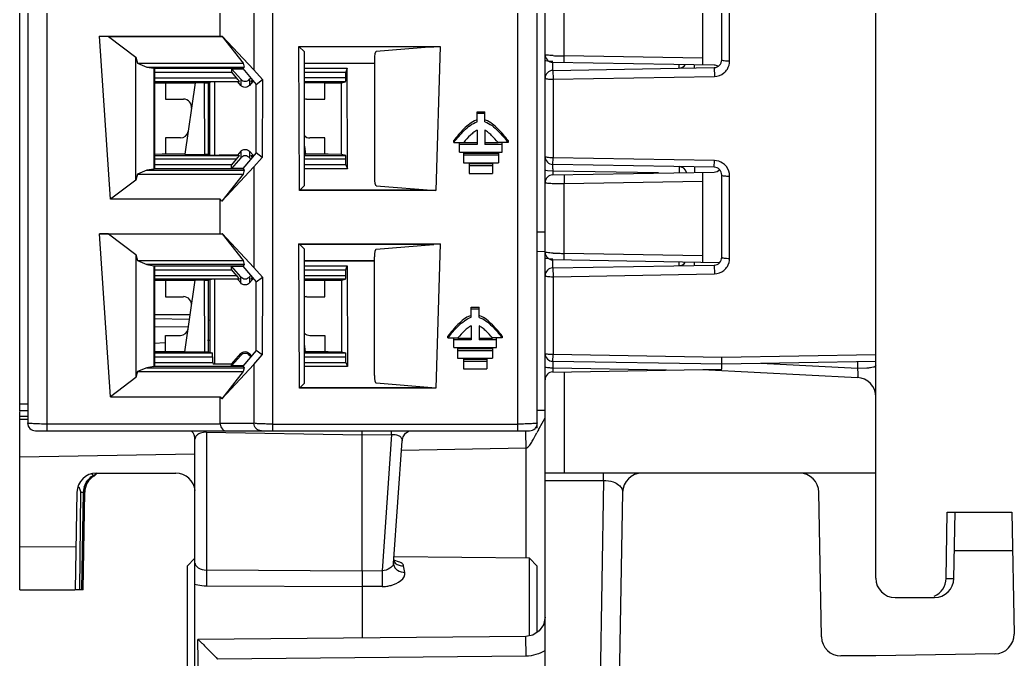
# Model space of a CAD drawing. Header units: inches. Extents: x 0 to 316, y -1 to 150.
# Drawn here: x 174 to 175.006, y 32.133 to 32.78 of the extents above; entities that cross this region are included whole.
import ezdxf
from ezdxf.enums import TextEntityAlignment as Align

# ---------------------------------------------------------------- set-up
doc = ezdxf.new("R2010")
doc.units = ezdxf.units.IN
doc.header["$MEASUREMENT"] = 0
doc.linetypes.add('DASHED', pattern=[0.75, 0.5, -0.25])
doc.styles.add('Calibri', font='calibri.ttf')

# ---------------------------------------------------------------- blocks, each defined once
blk = doc.blocks.new('AB 5069-FPD')
at = {"color": 7, "linetype": 'Continuous'}
for p, q in [((0, -2.4487), (0, 2.4487)), ((0.5315, -2.8303), (0.5315, -1.2249)), ((0.0276, -2.469), (0.0276, -1.2367)), ((0.2558, -2.469), (0.2558, -1.2367)), ((0.5039, -2.469), (0.5039, -1.2367)), ((0.0079, -1.2446), (0.0079, -2.4631)), ((0.5236, -2.4659), (0.5236, -1.2446)), ((0.8661, -2.6182), (0.8661, -1.7788)), ((0.2368, -2.0018), (0.2368, -2.1036)), ((0.6906, -2.0072), (0.6906, -2.0986)), ((0.7102, -2.0933), (0.7102, -2.01)), ((0.7182, -2.0944), (0.7182, -2.0111)), ((0.5508, -2.0894), (0.5508, -2.0186)), ((0.2028, -2.0694), (0.2028, -2.0346)), ((0.0806, -2.0694), (0.2028, -2.0694)), ((0.0898, -2.0697), (0.0806, -2.0694)), ((0.0917, -2.2346), (0.0806, -2.0694)), ((0.0898, -2.0697), (0.2046, -2.0697)), ((0.0898, -2.0697), (0.1175, -2.0906)), ((0.2028, -2.0694), (0.2048, -2.0693)), ((0.2048, -2.0693), (0.2046, -2.0697)), ((0.2046, -2.0697), (0.2259, -2.0967)), ((0.2048, -2.0693), (0.2368, -2.1036)), ((0.2824, -2.0797), (0.4254, -2.0797)), ((0.2879, -2.0851), (0.2824, -2.0797)), ((0.2828, -2.2258), (0.2824, -2.0797)), ((0.4108, -2.0801), (0.2829, -2.0801)), ((0.4186, -2.0802), (0.3604, -2.085)), ((0.4108, -2.0801), (0.4187, -2.0802)), ((0.4186, -2.0802), (0.4186, -2.0802)), ((0.4188, -2.0802), (0.4254, -2.0797)), ((0.4254, -2.0797), (0.421, -2.2258)), ((0.1175, -2.0906), (0.1189, -2.0967)), ((0.1175, -2.2151), (0.1175, -2.0906)), ((0.2879, -2.2207), (0.2879, -2.0851)), ((0.6906, -2.0918), (0.5508, -2.0894)), ((0.5508, -2.0962), (0.5508, -2.0894)), ((0.1189, -2.0967), (0.2259, -2.0967)), ((0.1189, -2.0967), (0.1283, -2.1007)), ((0.1283, -2.1007), (0.134, -2.1007)), ((0.1283, -2.1007), (0.1355, -2.1018)), ((0.134, -2.1007), (0.2269, -2.1007)), ((0.1355, -2.1018), (0.1361, -2.1023)), ((0.1355, -2.1018), (0.1355, -2.204)), ((0.2256, -2.1023), (0.1361, -2.1023)), ((0.1361, -2.1023), (0.1361, -2.2035)), ((0.2142, -2.1024), (0.2256, -2.1024)), ((0.2235, -2.1131), (0.2142, -2.1024)), ((0.2142, -2.1024), (0.2142, -2.1059)), ((0.2269, -2.1007), (0.2256, -2.1023)), ((0.2256, -2.1023), (0.2391, -2.1182)), ((0.2259, -2.0967), (0.2269, -2.1007)), ((0.2879, -2.0967), (0.3588, -2.0967)), ((0.3588, -2.0971), (0.2879, -2.0971)), ((0.2879, -2.1018), (0.3313, -2.1018)), ((0.3313, -2.1018), (0.3298, -2.1059)), ((0.3315, -2.2039), (0.3313, -2.1018)), ((0.3588, -2.0929), (0.3588, -2.2129)), ((0.5321, -2.0944), (0.5315, -2.094)), ((0.5338, -2.0947), (0.5321, -2.0944)), ((0.5354, -2.0949), (0.5338, -2.0947)), ((0.5392, -2.0951), (0.5354, -2.0949)), ((0.7025, -2.0988), (0.5392, -2.096)), ((0.5392, -2.104), (0.5392, -2.096)), ((0.5392, -2.104), (0.7025, -2.1012)), ((0.6671, -2.1018), (0.6671, -2.0983)), ((0.6825, -2.1015), (0.6826, -2.0987)), ((0.7025, -2.1012), (0.7028, -2.1101)), ((0.1361, -2.1059), (0.2142, -2.1059)), ((0.1361, -2.1116), (0.219, -2.1116)), ((0.2142, -2.1059), (0.219, -2.1116)), ((0.2336, -2.1117), (0.2324, -2.1131)), ((0.2368, -2.1036), (0.2454, -2.1134)), ((0.2879, -2.1059), (0.3298, -2.1059)), ((0.3298, -2.1116), (0.2879, -2.1116)), ((0.3298, -2.1116), (0.3298, -2.1059)), ((0.5392, -2.104), (0.5395, -2.113)), ((0.5395, -2.113), (0.7028, -2.1101)), ((0.2222, -2.1155), (0.1361, -2.1155)), ((0.1472, -2.1166), (0.1773, -2.1166)), ((0.1472, -2.1166), (0.1472, -2.1332)), ((0.1773, -2.1166), (0.1668, -2.189)), ((0.1865, -2.1166), (0.1773, -2.1166)), ((0.1865, -2.1166), (0.1905, -2.1166)), ((0.1865, -2.1166), (0.1867, -2.1891)), ((0.1938, -2.1157), (0.1905, -2.1166)), ((0.1905, -2.1166), (0.1906, -2.1891)), ((0.1921, -2.1899), (0.1921, -2.1166)), ((0.1969, -2.1157), (0.1969, -2.1899)), ((0.2205, -2.1157), (0.2017, -2.1157)), ((0.2235, -2.1192), (0.2205, -2.1157)), ((0.2235, -2.1131), (0.2235, -2.1192)), ((0.2324, -2.1131), (0.2324, -2.1192)), ((0.2354, -2.1157), (0.2324, -2.1192)), ((0.2368, -2.1155), (0.2337, -2.1155)), ((0.2391, -2.1182), (0.2454, -2.1134)), ((0.2391, -2.1876), (0.2391, -2.1182)), ((0.2454, -2.1134), (0.2453, -2.1922)), ((0.3296, -2.1155), (0.2879, -2.1155)), ((0.3087, -2.1166), (0.2879, -2.1166)), ((0.3087, -2.1332), (0.3087, -2.1166)), ((0.3118, -2.1166), (0.3255, -2.1165)), ((0.3255, -2.1165), (0.3296, -2.1155)), ((0.3255, -2.1891), (0.3255, -2.1165)), ((0.5395, -2.113), (0.5395, -2.1925)), ((0.1472, -2.1332), (0.1657, -2.1332)), ((0.2902, -2.1332), (0.3087, -2.1332)), ((0.4626, -2.1459), (0.4705, -2.1459)), ((0.4626, -2.1562), (0.4626, -2.1459)), ((0.4705, -2.1478), (0.4626, -2.1478)), ((0.4705, -2.1562), (0.4705, -2.1459)), ((0.1625, -2.1725), (0.1472, -2.1725)), ((0.1472, -2.1725), (0.1472, -2.189)), ((0.3087, -2.1725), (0.2934, -2.1725)), ((0.3087, -2.189), (0.3087, -2.1725)), ((0.4626, -2.1646), (0.4626, -2.179)), ((0.4705, -2.1646), (0.4705, -2.179)), ((0.2879, -2.1809), (0.2891, -2.189)), ((0.439, -2.1771), (0.439, -2.1752)), ((0.439, -2.1771), (0.4491, -2.1771)), ((0.4449, -2.1868), (0.4449, -2.1771)), ((0.4626, -2.179), (0.4449, -2.179)), ((0.4491, -2.1771), (0.4626, -2.1771)), ((0.4705, -2.1771), (0.484, -2.1771)), ((0.4882, -2.179), (0.4705, -2.179)), ((0.4941, -2.1771), (0.484, -2.1771)), ((0.4882, -2.1868), (0.4882, -2.1771)), ((0.4941, -2.1752), (0.4941, -2.1771)), ((0.1441, -2.189), (0.1361, -2.1891)), ((0.1361, -2.1902), (0.2222, -2.1902)), ((0.1668, -2.189), (0.1472, -2.189)), ((0.1668, -2.189), (0.1867, -2.1891)), ((0.1906, -2.1891), (0.1867, -2.1891)), ((0.1906, -2.1891), (0.1938, -2.1899)), ((0.2201, -2.1899), (0.2017, -2.1899)), ((0.2235, -2.1926), (0.2142, -2.2033)), ((0.2235, -2.186), (0.2201, -2.1899)), ((0.2235, -2.186), (0.2235, -2.1926)), ((0.2391, -2.1876), (0.2256, -2.2035)), ((0.2359, -2.1899), (0.2324, -2.186)), ((0.2324, -2.186), (0.2324, -2.1926)), ((0.2324, -2.1926), (0.2336, -2.194)), ((0.2337, -2.1902), (0.2369, -2.1902)), ((0.2453, -2.1922), (0.2368, -2.2018)), ((0.2453, -2.1922), (0.2391, -2.1876)), ((0.2879, -2.189), (0.2891, -2.189)), ((0.2879, -2.1902), (0.3298, -2.1902)), ((0.3087, -2.189), (0.2891, -2.189)), ((0.3255, -2.1891), (0.3118, -2.189)), ((0.3298, -2.1902), (0.3255, -2.1891)), ((0.4449, -2.1868), (0.4882, -2.1868)), ((0.4488, -2.1878), (0.4843, -2.1878)), ((0.4488, -2.1878), (0.4488, -2.1975)), ((0.4488, -2.1897), (0.4843, -2.1897)), ((0.4843, -2.1878), (0.4843, -2.1975)), ((0.5392, -2.1993), (0.5395, -2.1925)), ((0.7028, -2.1954), (0.5395, -2.1925)), ((0.219, -2.1941), (0.1361, -2.1941)), ((0.2142, -2.1998), (0.1361, -2.1998)), ((0.2042, -2.2365), (0.2368, -2.2018)), ((0.219, -2.1941), (0.2142, -2.1998)), ((0.2142, -2.2033), (0.2142, -2.1998)), ((0.2256, -2.2033), (0.2142, -2.2033)), ((0.2368, -2.2018), (0.2368, -2.3036)), ((0.33, -2.1941), (0.2879, -2.1941)), ((0.33, -2.1998), (0.2879, -2.1998)), ((0.33, -2.1998), (0.33, -2.1941)), ((0.33, -2.1998), (0.3315, -2.2039)), ((0.4488, -2.1975), (0.4843, -2.1975)), ((0.4547, -2.1985), (0.4783, -2.1985)), ((0.4547, -2.1985), (0.4547, -2.2083)), ((0.4547, -2.2005), (0.4783, -2.2005)), ((0.4783, -2.1985), (0.4783, -2.2083)), ((0.7025, -2.2021), (0.5392, -2.1993)), ((0.5392, -2.2037), (0.5392, -2.1993)), ((0.6671, -2.2015), (0.6671, -2.2075)), ((0.6825, -2.2018), (0.6826, -2.2072)), ((0.7025, -2.2021), (0.7028, -2.1954)), ((0.1189, -2.2091), (0.1175, -2.2151)), ((0.1283, -2.2051), (0.1189, -2.2091)), ((0.1189, -2.2091), (0.2259, -2.2091)), ((0.1355, -2.204), (0.1283, -2.2051)), ((0.1283, -2.2051), (0.2269, -2.2051)), ((0.1355, -2.204), (0.1361, -2.2035)), ((0.1361, -2.2035), (0.2256, -2.2035)), ((0.2259, -2.2091), (0.2042, -2.2365)), ((0.2256, -2.2035), (0.2269, -2.2051)), ((0.2269, -2.2051), (0.2259, -2.2091)), ((0.3315, -2.2039), (0.2879, -2.2039)), ((0.4547, -2.2083), (0.4783, -2.2083)), ((0.5321, -2.2054), (0.5315, -2.205)), ((0.5338, -2.2057), (0.5321, -2.2054)), ((0.5392, -2.2061), (0.5338, -2.2057)), ((0.6464, -2.2079), (0.5392, -2.2061)), ((0.5392, -2.2061), (0.5392, -2.2098)), ((0.5392, -2.2098), (0.7025, -2.207)), ((0.5508, -2.2096), (0.5508, -2.2186)), ((0.6906, -2.2072), (0.6906, -2.2986)), ((0.7102, -2.2933), (0.7102, -2.21)), ((0.7182, -2.2944), (0.7182, -2.2111)), ((0.1175, -2.2151), (0.0917, -2.2346)), ((0.2828, -2.2258), (0.2879, -2.2207)), ((0.3604, -2.2208), (0.421, -2.2258)), ((0.5508, -2.2186), (0.6906, -2.2161)), ((0.5508, -2.2894), (0.5508, -2.2186)), ((0.421, -2.2258), (0.2828, -2.2258)), ((0.4113, -2.2252), (0.2834, -2.2252)), ((0.2028, -2.2346), (0.0917, -2.2346)), ((0.2042, -2.2365), (0.2028, -2.2346)), ((0.2028, -2.2694), (0.2028, -2.2346)), ((0.0806, -2.2694), (0.2028, -2.2694)), ((0.0898, -2.2697), (0.0806, -2.2694)), ((0.0917, -2.4346), (0.0806, -2.2694)), ((0.0898, -2.2697), (0.2046, -2.2697)), ((0.0898, -2.2697), (0.1175, -2.2906)), ((0.2028, -2.2694), (0.2048, -2.2693)), ((0.2048, -2.2693), (0.2046, -2.2697)), ((0.2046, -2.2697), (0.2259, -2.2967)), ((0.2048, -2.2693), (0.2368, -2.3036)), ((0.5236, -2.2676), (0.5315, -2.2674)), ((0.2824, -2.2797), (0.4254, -2.2797)), ((0.2829, -2.2801), (0.2824, -2.2797)), ((0.2828, -2.4258), (0.2824, -2.2797)), ((0.2829, -2.2801), (0.4108, -2.2801)), ((0.2879, -2.2851), (0.2829, -2.2801)), ((0.3604, -2.285), (0.4186, -2.2802)), ((0.4108, -2.2801), (0.4187, -2.2802)), ((0.4186, -2.2802), (0.4188, -2.2802)), ((0.4254, -2.2797), (0.4187, -2.2802)), ((0.4254, -2.2797), (0.421, -2.4258)), ((0.1175, -2.2906), (0.1189, -2.2967)), ((0.1175, -2.2906), (0.1175, -2.4151)), ((0.2879, -2.4207), (0.2879, -2.2851)), ((0.3588, -2.4129), (0.3588, -2.2929)), ((0.5236, -2.2873), (0.5315, -2.2871)), ((0.6906, -2.2918), (0.5508, -2.2894)), ((0.5508, -2.2962), (0.5508, -2.2894)), ((0.1189, -2.2967), (0.2259, -2.2967)), ((0.1189, -2.2967), (0.1283, -2.3007)), ((0.134, -2.3007), (0.1283, -2.3007)), ((0.1283, -2.3007), (0.1355, -2.3018)), ((0.2269, -2.3007), (0.134, -2.3007)), ((0.1355, -2.3018), (0.1361, -2.3023)), ((0.1355, -2.3018), (0.1355, -2.404)), ((0.2256, -2.3023), (0.1361, -2.3023)), ((0.1361, -2.3023), (0.1361, -2.4035)), ((0.2142, -2.3024), (0.2256, -2.3024)), ((0.2235, -2.3131), (0.2142, -2.3024)), ((0.2142, -2.3059), (0.2142, -2.3024)), ((0.2269, -2.3007), (0.2256, -2.3023)), ((0.2256, -2.3023), (0.2391, -2.3182)), ((0.2259, -2.2967), (0.2269, -2.3007)), ((0.2368, -2.3036), (0.2454, -2.3134)), ((0.2879, -2.2967), (0.3588, -2.2967)), ((0.3588, -2.2971), (0.2879, -2.2971)), ((0.2879, -2.3018), (0.3313, -2.3018)), ((0.3298, -2.3059), (0.3313, -2.3018)), ((0.3313, -2.3018), (0.3315, -2.4039)), ((0.5321, -2.2944), (0.5315, -2.294)), ((0.5338, -2.2947), (0.5321, -2.2944)), ((0.5354, -2.2949), (0.5338, -2.2947)), ((0.5392, -2.2951), (0.5354, -2.2949)), ((0.7079, -2.2989), (0.5392, -2.296)), ((0.5392, -2.304), (0.5392, -2.296)), ((0.5392, -2.304), (0.7025, -2.3012)), ((0.6671, -2.3018), (0.6671, -2.2983)), ((0.6825, -2.3015), (0.6826, -2.2987)), ((0.7025, -2.3012), (0.7028, -2.3101)), ((0.1361, -2.3059), (0.2142, -2.3059)), ((0.1361, -2.3116), (0.219, -2.3116)), ((0.2142, -2.3059), (0.219, -2.3116)), ((0.2235, -2.3192), (0.2235, -2.3131)), ((0.2336, -2.3117), (0.2324, -2.3131)), ((0.2324, -2.3131), (0.2324, -2.3192)), ((0.2391, -2.3182), (0.2454, -2.3134)), ((0.2454, -2.3134), (0.2453, -2.3922)), ((0.2879, -2.3059), (0.3298, -2.3059)), ((0.2879, -2.3116), (0.3298, -2.3116)), ((0.3298, -2.3116), (0.3298, -2.3059)), ((0.5392, -2.304), (0.5395, -2.313)), ((0.5395, -2.313), (0.7028, -2.3101)), ((0.5395, -2.313), (0.5395, -2.3919)), ((0.2222, -2.3155), (0.1361, -2.3155)), ((0.1361, -2.3166), (0.1441, -2.3166)), ((0.1472, -2.3166), (0.1773, -2.3166)), ((0.1472, -2.3166), (0.1472, -2.3332)), ((0.1668, -2.389), (0.1773, -2.3166)), ((0.1865, -2.3166), (0.1773, -2.3166)), ((0.1865, -2.3166), (0.1905, -2.3166)), ((0.1865, -2.3166), (0.1867, -2.3891)), ((0.1938, -2.3157), (0.1905, -2.3166)), ((0.1905, -2.3166), (0.1906, -2.3891)), ((0.1921, -2.3155), (0.1921, -2.3891)), ((0.1969, -2.3155), (0.1969, -2.4014)), ((0.2205, -2.3157), (0.2235, -2.3192)), ((0.2354, -2.3157), (0.2324, -2.3192)), ((0.2368, -2.3155), (0.2337, -2.3155)), ((0.2391, -2.3876), (0.2391, -2.3182)), ((0.3296, -2.3155), (0.2879, -2.3155)), ((0.2879, -2.3166), (0.3087, -2.3166)), ((0.3087, -2.3332), (0.3087, -2.3166)), ((0.3118, -2.3166), (0.3255, -2.3165)), ((0.3255, -2.3165), (0.3296, -2.3155)), ((0.3255, -2.3165), (0.3255, -2.3891)), ((0.1472, -2.3332), (0.1657, -2.3332)), ((0.2902, -2.3332), (0.3087, -2.3332)), ((0.4567, -2.3439), (0.4646, -2.3439)), ((0.4567, -2.3541), (0.4567, -2.3439)), ((0.4646, -2.3542), (0.4646, -2.3439)), ((0.1361, -2.3514), (0.1723, -2.3513)), ((0.4646, -2.3458), (0.4567, -2.3458)), ((0.1716, -2.3564), (0.1361, -2.3558)), ((0.1702, -2.3642), (0.1361, -2.3636)), ((0.1906, -2.3569), (0.1921, -2.3565)), ((0.4567, -2.3626), (0.4567, -2.377)), ((0.4646, -2.3626), (0.4646, -2.377)), ((0.1472, -2.3725), (0.1625, -2.3725)), ((0.1472, -2.389), (0.1472, -2.3725)), ((0.2934, -2.3725), (0.3087, -2.3725)), ((0.3087, -2.3725), (0.3087, -2.389)), ((0.4331, -2.375), (0.4331, -2.3731)), ((0.4882, -2.3731), (0.4882, -2.375)), ((0.1468, -2.38), (0.1361, -2.3805)), ((0.1921, -2.3776), (0.19, -2.3777)), ((0.2891, -2.389), (0.2879, -2.3809)), ((0.4331, -2.375), (0.4432, -2.375)), ((0.439, -2.3848), (0.439, -2.3751)), ((0.4567, -2.377), (0.439, -2.377)), ((0.4432, -2.3751), (0.4567, -2.3751)), ((0.4646, -2.3751), (0.4781, -2.3751)), ((0.4823, -2.377), (0.4646, -2.377)), ((0.4882, -2.375), (0.4781, -2.375)), ((0.4823, -2.3848), (0.4823, -2.3751)), ((0.1441, -2.389), (0.1361, -2.3891)), ((0.1361, -2.3902), (0.1949, -2.3902)), ((0.1361, -2.3941), (0.1951, -2.3941)), ((0.1668, -2.389), (0.1472, -2.389)), ((0.1668, -2.389), (0.1867, -2.3891)), ((0.1867, -2.3891), (0.1906, -2.3891)), ((0.1906, -2.3891), (0.1949, -2.3902)), ((0.1951, -2.3998), (0.1951, -2.3941)), ((0.2142, -2.4014), (0.2235, -2.3908)), ((0.2142, -2.4033), (0.2235, -2.3926)), ((0.2235, -2.3908), (0.2235, -2.3926)), ((0.2391, -2.3876), (0.2256, -2.4035)), ((0.2344, -2.3931), (0.2324, -2.3908)), ((0.2324, -2.3908), (0.2324, -2.3926)), ((0.2324, -2.3926), (0.2336, -2.394)), ((0.2368, -2.4018), (0.2453, -2.3922)), ((0.2453, -2.3922), (0.2391, -2.3876)), ((0.2879, -2.389), (0.2891, -2.389)), ((0.2879, -2.3902), (0.3298, -2.3902)), ((0.2879, -2.3941), (0.33, -2.3941)), ((0.3087, -2.389), (0.2891, -2.389)), ((0.3118, -2.389), (0.3255, -2.3891)), ((0.3255, -2.3891), (0.3298, -2.3902)), ((0.33, -2.3998), (0.33, -2.3941)), ((0.439, -2.3848), (0.4823, -2.3848)), ((0.4429, -2.3858), (0.4783, -2.3858)), ((0.4429, -2.3858), (0.4429, -2.3955)), ((0.4429, -2.3877), (0.4783, -2.3877)), ((0.4783, -2.3858), (0.4783, -2.3955)), ((0.5392, -2.3987), (0.5395, -2.3919)), ((0.7104, -2.3949), (0.5395, -2.3919)), ((0.8661, -2.3922), (0.7104, -2.3949)), ((0.1355, -2.404), (0.1283, -2.4051)), ((0.1355, -2.404), (0.1361, -2.4035)), ((0.1361, -2.3998), (0.1951, -2.3998)), ((0.1361, -2.4035), (0.2256, -2.4035)), ((0.1951, -2.3998), (0.1957, -2.4014)), ((0.2142, -2.4014), (0.1957, -2.4014)), ((0.2042, -2.4365), (0.2368, -2.4018)), ((0.2142, -2.4033), (0.2142, -2.4014)), ((0.2256, -2.4033), (0.2142, -2.4033)), ((0.2256, -2.4035), (0.2269, -2.4051)), ((0.2368, -2.4018), (0.2368, -2.4614)), ((0.2879, -2.3998), (0.33, -2.3998)), ((0.3315, -2.4039), (0.2879, -2.4039)), ((0.33, -2.3998), (0.3315, -2.4039)), ((0.4429, -2.3955), (0.4783, -2.3955)), ((0.4488, -2.3965), (0.4724, -2.3965)), ((0.4488, -2.3965), (0.4488, -2.4062)), ((0.4488, -2.3984), (0.4724, -2.3984)), ((0.4724, -2.3965), (0.4724, -2.4062)), ((0.7102, -2.4017), (0.5392, -2.3987)), ((0.5392, -2.3987), (0.5392, -2.4055)), ((0.7102, -2.4017), (0.7104, -2.3949)), ((0.8661, -2.3989), (0.7102, -2.4017)), ((0.7102, -2.4065), (0.7102, -2.4017)), ((0.8475, -2.4061), (0.7497, -2.401)), ((0.8475, -2.3993), (0.8475, -2.4061)), ((0.1189, -2.4091), (0.1175, -2.4151)), ((0.1283, -2.4051), (0.1189, -2.4091)), ((0.1189, -2.4091), (0.2259, -2.4091)), ((0.1283, -2.4051), (0.2269, -2.4051)), ((0.2259, -2.4091), (0.2042, -2.4365)), ((0.2269, -2.4051), (0.2259, -2.4091)), ((0.4488, -2.4062), (0.4724, -2.4062)), ((0.6543, -2.4075), (0.5392, -2.4055)), ((0.5392, -2.4055), (0.5392, -2.4095)), ((0.5392, -2.4095), (0.7102, -2.4065)), ((0.5508, -2.4093), (0.5508, -2.5119)), ((0.6906, -2.4068), (0.8475, -2.4151)), ((0.8569, -2.4057), (0.8475, -2.4061)), ((0.1175, -2.4151), (0.0917, -2.4346)), ((0.2828, -2.4258), (0.2879, -2.4207)), ((0.421, -2.4258), (0.3604, -2.4208)), ((0.0917, -2.4346), (0.2028, -2.4346)), ((0.2028, -2.4346), (0.2042, -2.4365)), ((0.2028, -2.4614), (0.2028, -2.4346)), ((0.421, -2.4258), (0.2828, -2.4258)), ((0.2834, -2.4252), (0.4113, -2.4252)), ((0.0079, -2.4421), (0, -2.442)), ((0.0079, -2.4489), (0, -2.4487)), ((0, -2.63), (0, -2.4494)), ((0.008, -2.4546), (0, -2.4545)), ((0.5236, -2.4482), (0.5315, -2.4481)), ((0, -2.4574), (0.0078, -2.4572)), ((0.0079, -2.4631), (0.0083, -2.4631)), ((0.2028, -2.4622), (0.0276, -2.4622)), ((0.2028, -2.4614), (0.2368, -2.4614)), ((0.2558, -2.4622), (0.5039, -2.4622)), ((0.5254, -2.4668), (0.5315, -2.4558)), ((0.0157, -2.469), (0.5157, -2.469)), ((0.1888, -2.4704), (0.3465, -2.4732)), ((0.1888, -2.4704), (0.1888, -2.6101)), ((0.3465, -2.4732), (0.3465, -2.469)), ((0.3465, -2.4732), (0.3761, -2.4727)), ((0.3465, -2.611), (0.3465, -2.4732)), ((0.3761, -2.4727), (0.3665, -2.6109)), ((0.3761, -2.4727), (0.3761, -2.469)), ((0.5236, -2.4659), (0.5218, -2.4659)), ((0.1772, -2.7919), (0.1772, -2.4776)), ((0.3781, -2.6033), (0.3868, -2.4791)), ((0.3868, -2.479), (0.3868, -2.4791)), ((0, -2.4954), (0.1772, -2.4923)), ((0.3861, -2.4886), (0.512, -2.4864)), ((0.512, -2.4864), (0.512, -2.598)), ((0.074, -2.5138), (0.0742, -2.514)), ((0.0742, -2.514), (0.0745, -2.5142)), ((0.0745, -2.5142), (0.075, -2.5148)), ((0.0774, -2.5119), (0.1578, -2.5119)), ((0.8661, -2.5119), (0.5315, -2.5119)), ((0.5906, -2.5193), (0.5906, -2.5119)), ((0.5315, -2.5193), (0.5906, -2.5193)), ((0.5906, -2.5193), (0.5852, -2.8303)), ((0.0577, -2.5312), (0.056, -2.63)), ((0.0615, -2.5312), (0.0603, -2.63)), ((0.0615, -2.5312), (0.0637, -2.5312)), ((0.0626, -2.63), (0.0643, -2.5312)), ((0.0637, -2.5312), (0.0643, -2.5312)), ((0.0639, -2.63), (0.0656, -2.5312)), ((0.0643, -2.5312), (0.0653, -2.5312)), ((0.0653, -2.5312), (0.0656, -2.5312)), ((0.6099, -2.5312), (0.6036, -2.8921)), ((0.8112, -2.6776), (0.8086, -2.5312)), ((0.9373, -2.6185), (0.9385, -2.5513)), ((0.9385, -2.5513), (1.0039, -2.5513)), ((0.9452, -2.6185), (0.9464, -2.5513)), ((1.0039, -2.5513), (1.0061, -2.6748)), ((0, -2.5865), (0.0568, -2.5863)), ((1.0046, -2.5906), (0.9457, -2.5906)), ((0.1772, -2.598), (0.1693, -2.606)), ((0.3781, -2.6008), (0.3799, -2.603)), ((0.3782, -2.6044), (0.3782, -2.6044)), ((0.379, -2.6014), (0.3783, -2.6007)), ((0.5157, -2.598), (0.3786, -2.5968)), ((0.379, -2.6014), (0.379, -2.6014)), ((0.3832, -2.6016), (0.3793, -2.6005)), ((0.5236, -2.606), (0.5157, -2.598)), ((0.5157, -2.6766), (0.5157, -2.598)), ((0.1693, -2.606), (0.1693, -2.7839)), ((0.1888, -2.6101), (0.1887, -2.6261)), ((0.3465, -2.611), (0.1888, -2.6101)), ((0.3665, -2.6109), (0.3465, -2.611)), ((0.3465, -2.611), (0.3465, -2.6268)), ((0.3665, -2.6109), (0.3666, -2.6267)), ((0.3897, -2.6124), (0.3883, -2.6059)), ((0.5236, -2.673), (0.5236, -2.606)), ((0.9373, -2.6185), (0.9452, -2.6185)), ((0, -2.63), (0.056, -2.63)), ((0.0639, -2.63), (0.0565, -2.63)), ((0.1887, -2.6261), (0.3465, -2.6268)), ((0.3666, -2.6267), (0.3465, -2.6268)), ((0.3465, -2.6268), (0.3465, -2.6788)), ((0.8858, -2.6379), (0.9255, -2.6379)), ((0.512, -2.6773), (0.1801, -2.6803)), ((0.1838, -2.8922), (0.1801, -2.6803)), ((0.1801, -2.6803), (0.1801, -2.6803)), ((0.5122, -2.6972), (0.512, -2.6773)), ((0.9868, -2.6948), (0.8661, -2.6969)), ((0.5122, -2.6972), (0.2001, -2.7002)), ((0.8661, -2.6969), (0.8309, -2.6969))]:
    blk.add_line(p, q, dxfattribs=at)
at = {"color": 4, "linetype": 'Continuous'}
for p, q in [((0.1969, -2.1157), (0.1969, -2.1899)), ((0.1969, -2.3155), (0.1969, -2.4014))]:
    blk.add_line(p, q, dxfattribs=at)
at = {"color": 7, "linetype": 'Continuous'}
for points in [[(0.3868, -2.4791), (0.3877, -2.4752), (0.3902, -2.4715), (0.394, -2.469), (0.394, -2.469)], [(0.3782, -2.6044), (0.3781, -2.6036), (0.3781, -2.6033)], [(0.5315, -2.6578), (0.5299, -2.6654), (0.5256, -2.6717)], [(0.5256, -2.6717), (0.519, -2.676), (0.512, -2.6773)]]:
    blk.add_lwpolyline(points, dxfattribs=at)
for centre, radius, start, end in [((0.5394, -2.0881), 0.00787, 180, 269), ((0.5506, -1.8722), 0.2172, 267.0776, 267.7829), ((0.553, -1.8106), 0.2788, 267.7763, 268.3975), ((0.5546, -1.7533), 0.3361, 268.3981, 269.3559), ((0.6669, -2.0939), 0.00787, 271, 325.2778), ((0.7024, -2.0933), 0.00787, 271, 0), ((0.7024, -2.1067), 0.00787, 59.4548, 89), ((0.7024, -2.0943), 0.0159, 309.4531, 328.0541), ((0.5394, -2.1119), 0.00787, 91, 180), ((0.1537, -0.773), 1.3437, 269.251, 269.5939), ((0.228, -2.1092), 0.0059, 221.1439, 318.8561), ((0.4669, -2.1694), 0.0158, 105.662, 108.7035), ((0.466, -2.17), 0.0163, 71.2505, 74.1913), ((0.1471, -2.8612), 0.6722, 89.9911, 90.2563), ((0.228, -2.1965), 0.0059, 41.1341, 138.8659), ((0.3091, -2.7175), 0.5285, 89.7076, 90.045), ((0.5394, -2.1914), 0.00787, 180, 269), ((0.6669, -2.2094), 0.00787, 14.8043, 89), ((0.7024, -2.21), 0.00787, 0, 89), ((0.7024, -2.2112), 0.0159, 38.2752, 56.7728), ((0.5394, -2.2177), 0.00787, 91, 180), ((0.9846, -2.1992), 0.4454, 180.5746, 180.885), ((0.7024, -2.1991), 0.00787, 271, 315.9838), ((0.4113, -1.8118), 0.4134, 269.99, 270.4004), ((0.5394, -2.2881), 0.00787, 180, 269), ((0.5506, -2.0722), 0.2172, 267.0776, 267.7829), ((0.553, -2.0106), 0.2788, 267.7763, 268.3975), ((0.5546, -1.9533), 0.3361, 268.3981, 269.3559), ((0.7024, -2.2933), 0.00787, 271, 0), ((0.6669, -2.2939), 0.00787, 271, 325.2778), ((0.7024, -2.2943), 0.0159, 309.4531, 328.0541), ((0.228, -2.3092), 0.0059, 221.1439, 318.8561), ((0.5394, -2.3119), 0.00787, 91, 180), ((0.1468, -1.7887), 0.5279, 269.7073, 270.0451), ((0.3088, -1.6452), 0.6714, 269.9911, 270.2566), ((0.4609, -2.3674), 0.0158, 105.662, 108.7035), ((0.4601, -2.368), 0.0163, 71.2505, 74.1913), ((0.1471, -3.0612), 0.6722, 89.9911, 90.2563), ((0.228, -2.3965), 0.0059, 41.1439, 138.8561), ((0.3091, -2.9175), 0.5285, 89.7076, 90.045), ((0.5394, -2.3908), 0.00787, 180, 269), ((0.5394, -2.4173), 0.00787, 91, 180), ((0.8465, -2.4347), 0.0197, 0, 87), ((0.4113, -2.0118), 0.4135, 269.99, 270.4004), ((0.0157, -2.4611), 0.00787, 180, 270), ((0.5157, -2.4611), 0.00787, 270, 360), ((0.1654, -2.4776), 0.0118, 0, 44.5002), ((4.9323, -2.4104), 4.421, 180.7571, 180.9857), ((0.8396, -2.638), 0.3578, 151.6534, 152.2186), ((0.7873, -2.6099), 0.2985, 151.3654, 151.6348), ((0.0774, -2.5316), 0.0197, 90, 179), ((0.0853, -2.5316), 0.0197, 121.5934, 179.0021), ((0.0837, -2.5311), 0.0193, 118.7219, 134.0137), ((0.0085, -2.5965), 0.1055, 51.5946, 52.3697), ((0.0709, -2.5081), 0.00787, 301.5937, 330.4828), ((0.1578, -2.5316), 0.0197, 5.868, 90), ((0.6296, -2.5316), 0.0197, 90, 179), ((0.7889, -2.5316), 0.0197, 1, 90), ((0.1439, -2.5005), 0.0879, 196.6958, 197.9358), ((0.1438, -2.5006), 0.0878, 197.8856, 200.4512), ((0.0846, -2.5316), 0.0203, 167.7817, 179.0026), ((0.0844, -2.5316), 0.0201, 164.1735, 167.7813), ((0.3709, -2.6392), 0.0396, 77.7155, 78.2441), ((0.8858, -2.6182), 0.0197, 180, 270), ((0.9177, -2.6182), 0.0197, 292.0928, 359), ((0.9255, -2.6182), 0.0197, 270, 359), ((0.9864, -2.6752), 0.0197, 271, 1), ((0.8309, -2.6773), 0.0197, 181, 270)]:
    blk.add_arc(centre, radius, start, end, dxfattribs=at)
for centre, major_axis, ratio, start_param, end_param in [((0.3605, -2.0929), (0, 0.00787), 0.212557, 0.017453, 1.570796), ((0.2153, -2.1076), (-0.00689, 0.00787), 0.02414, -3.158346, -2.115511), ((0.3296, -2.1076), (-0.00002, 0.00787), 0.017455, -3.137273, -2.094451), ((0.1472, -2.1166), (0.00394, 0), 0.004409, -2.48243, -1.570796), ((0.2017, -2.1157), (0.00787, 0), 0.004409, 1.570796, 3.123968), ((0.2406, -2.1076), (0.00689, 0.00787), 0.02414, -3.83287, -3.12484), ((0.3087, -2.1166), (0.00394, 0), 0.004409, -1.570796, -0.659163), ((0.1658, -2.141), (-0.00687, 0.00396), 0.987319, -2.768322, -1.043118), ((0.2901, -2.141), (0.00687, 0.00396), 0.987319, 1.043118, 1.342715), ((0.1624, -2.1646), (-0.00584, 0.0054), 0.986678, -3.959747, -2.546401), ((0.2936, -2.1646), (0.00584, 0.0054), 0.986678, -3.119826, -2.323438), ((0.2017, -2.1899), (0.00787, 0), 0.004404, -3.123968, -1.570796), ((0.2153, -2.198), (0.00689, 0.00787), 0.02414, -1.026081, 0.016753), ((0.2406, -2.198), (-0.00689, 0.00787), 0.02414, -0.016753, 0.701307), ((0.3298, -2.198), (-0.00002, 0.00787), 0.017455, -1.04724, -0.004406), ((0.3605, -2.2129), (0, 0.00787), 0.212557, -4.712389, -3.159046), ((0.3605, -2.2929), (0, 0.00787), 0.212557, 0.017453, 1.570796), ((0.2153, -2.3076), (-0.00689, 0.00787), 0.02414, -3.158346, -2.115511), ((0.2406, -2.3076), (0.00689, 0.00787), 0.02414, -3.832879, -3.12484), ((0.3296, -2.3076), (-0.00002, 0.00787), 0.017455, -3.137273, -2.094451), ((0.1658, -2.341), (-0.00687, 0.00396), 0.987319, -2.768322, -1.043118), ((0.2901, -2.341), (0.00687, 0.00396), 0.987319, 1.043118, 1.343211), ((0.1624, -2.3646), (-0.00584, 0.0054), 0.986678, -3.959747, -2.546401), ((0.2936, -2.3646), (0.00584, 0.0054), 0.986678, -3.117339, -2.323438), ((0.1949, -2.398), (-0.00002, 0.00787), 0.017455, -1.04724, -0.004406), ((0.3298, -2.398), (-0.00002, 0.00787), 0.017455, -1.04724, -0.004406), ((0.3605, -2.4129), (0, 0.00787), 0.212557, -4.712389, -3.159046), ((0.2109, -2.4611), (0.00757, 0.0032), 0.950557, 2.759681, 2.862948)]:
    blk.add_ellipse(centre, major_axis=major_axis, ratio=ratio, start_param=start_param, end_param=end_param, dxfattribs=at)
for points, knots in [([(0.5395, -2.0891), (0.5384, -2.089), (0.5365, -2.0889), (0.5338, -2.0887), (0.5325, -2.0884), (0.5315, -2.0883), (0.5315, -2.0881)], [0, 0, 0, 0, 0.41522, 0.729461, 0.926618, 1, 1, 1, 1]), ([(0.7102, -2.0933), (0.7102, -2.0936), (0.7113, -2.0939), (0.7128, -2.0941), (0.7154, -2.0944), (0.7172, -2.0944), (0.7182, -2.0944)], [0, 0, 0, 0, 0.091041, 0.307956, 0.627393, 1, 1, 1, 1]), ([(0.5315, -2.1119), (0.5315, -2.1121), (0.5326, -2.1125), (0.534, -2.1127), (0.5366, -2.113), (0.5385, -2.113), (0.5395, -2.113)], [0, 0, 0, 0, 0.090931, 0.308077, 0.626921, 1, 1, 1, 1]), ([(0.2324, -2.1192), (0.2313, -2.1205), (0.228, -2.1221), (0.2246, -2.1205), (0.2235, -2.1192)], [0, 0, 0, 0, 0.499939, 1, 1, 1, 1]), ([(0.4618, -2.1545), (0.4594, -2.1553), (0.455, -2.1581), (0.4473, -2.165), (0.4422, -2.171), (0.439, -2.1752)], [0, 0, 0, 0, 0.243386, 0.494903, 1, 1, 1, 1]), ([(0.439, -2.1771), (0.4423, -2.1729), (0.4475, -2.1666), (0.4554, -2.1596), (0.4601, -2.1569), (0.4626, -2.1562)], [0, 0, 0, 0, 0.505147, 0.755897, 1, 1, 1, 1]), ([(0.4705, -2.1562), (0.4731, -2.1569), (0.4779, -2.1597), (0.4858, -2.1668), (0.4908, -2.173), (0.4941, -2.1771)], [0, 0, 0, 0, 0.256701, 0.506354, 1, 1, 1, 1]), ([(0.4941, -2.1752), (0.4909, -2.1711), (0.486, -2.1652), (0.4783, -2.1582), (0.4738, -2.1554), (0.4713, -2.1545)], [0, 0, 0, 0, 0.493991, 0.743554, 1, 1, 1, 1]), ([(0.4626, -2.1646), (0.4615, -2.1652), (0.4591, -2.1668), (0.4545, -2.1709), (0.4513, -2.1745), (0.4491, -2.1771)], [0, 0, 0, 0, 0.20901, 0.457381, 1, 1, 1, 1]), ([(0.484, -2.1771), (0.4818, -2.1746), (0.4786, -2.171), (0.474, -2.1669), (0.4717, -2.1652), (0.4705, -2.1646)], [0, 0, 0, 0, 0.533915, 0.78203, 1, 1, 1, 1]), ([(0.2235, -2.186), (0.2246, -2.1848), (0.228, -2.1832), (0.2313, -2.1848), (0.2324, -2.186)], [0, 0, 0, 0, 0.5, 1, 1, 1, 1]), ([(0.5395, -2.1925), (0.5385, -2.1925), (0.5366, -2.1925), (0.534, -2.1923), (0.5326, -2.192), (0.5315, -2.1917), (0.5315, -2.1914)], [0, 0, 0, 0, 0.373079, 0.691923, 0.909069, 1, 1, 1, 1]), ([(0.7102, -2.21), (0.7102, -2.2103), (0.7113, -2.2106), (0.7128, -2.2109), (0.7154, -2.2111), (0.7172, -2.2111), (0.7182, -2.2111)], [0, 0, 0, 0, 0.091041, 0.307956, 0.627393, 1, 1, 1, 1]), ([(0.5315, -2.2177), (0.5315, -2.2178), (0.5322, -2.218), (0.5331, -2.2181), (0.535, -2.2183), (0.5373, -2.2184), (0.5402, -2.2185), (0.5448, -2.2186), (0.5484, -2.2186), (0.5508, -2.2186)], [0, 0, 0, 0, 0.02177, 0.07886, 0.17071, 0.294219, 0.444865, 0.617061, 1, 1, 1, 1]), ([(0.5395, -2.2891), (0.5384, -2.289), (0.5365, -2.2889), (0.5338, -2.2887), (0.5325, -2.2884), (0.5315, -2.2883), (0.5315, -2.2881)], [0, 0, 0, 0, 0.41522, 0.729461, 0.926618, 1, 1, 1, 1]), ([(0.7102, -2.2933), (0.7102, -2.2936), (0.7113, -2.2939), (0.7128, -2.2941), (0.7154, -2.2944), (0.7172, -2.2944), (0.7182, -2.2944)], [0, 0, 0, 0, 0.091041, 0.307956, 0.627393, 1, 1, 1, 1]), ([(0.5315, -2.3119), (0.5315, -2.3121), (0.5326, -2.3125), (0.534, -2.3127), (0.5366, -2.313), (0.5385, -2.313), (0.5395, -2.313)], [0, 0, 0, 0, 0.090931, 0.308077, 0.626921, 1, 1, 1, 1]), ([(0.2324, -2.3192), (0.2313, -2.3205), (0.228, -2.3221), (0.2246, -2.3205), (0.2235, -2.3192)], [0, 0, 0, 0, 0.499939, 1, 1, 1, 1]), ([(0.4559, -2.3525), (0.4535, -2.3533), (0.449, -2.356), (0.4413, -2.363), (0.4363, -2.369), (0.4331, -2.3731)], [0, 0, 0, 0, 0.243386, 0.494903, 1, 1, 1, 1]), ([(0.4331, -2.375), (0.4364, -2.3708), (0.4416, -2.3646), (0.4495, -2.3575), (0.4542, -2.3548), (0.4567, -2.3541)], [0, 0, 0, 0, 0.505147, 0.755897, 1, 1, 1, 1]), ([(0.4646, -2.3542), (0.4672, -2.3549), (0.472, -2.3577), (0.4798, -2.3648), (0.4849, -2.3709), (0.4882, -2.375)], [0, 0, 0, 0, 0.256701, 0.506354, 1, 1, 1, 1]), ([(0.4882, -2.3731), (0.485, -2.3691), (0.4801, -2.3632), (0.4724, -2.3562), (0.4679, -2.3533), (0.4654, -2.3525)], [0, 0, 0, 0, 0.493991, 0.743554, 1, 1, 1, 1]), ([(0.4567, -2.3626), (0.4556, -2.3632), (0.4532, -2.3648), (0.4486, -2.3688), (0.4453, -2.3725), (0.4432, -2.375)], [0, 0, 0, 0, 0.20901, 0.457381, 1, 1, 1, 1]), ([(0.4781, -2.375), (0.4759, -2.3725), (0.4727, -2.3689), (0.4681, -2.3648), (0.4657, -2.3632), (0.4646, -2.3626)], [0, 0, 0, 0, 0.533915, 0.78203, 1, 1, 1, 1]), ([(0.2235, -2.3908), (0.2246, -2.3896), (0.228, -2.388), (0.2313, -2.3896), (0.2324, -2.3908)], [0, 0, 0, 0, 0.5, 1, 1, 1, 1]), ([(0.5395, -2.3919), (0.5385, -2.3919), (0.5366, -2.3919), (0.534, -2.3916), (0.5326, -2.3914), (0.5315, -2.3911), (0.5315, -2.3908)], [0, 0, 0, 0, 0.373079, 0.691923, 0.909069, 1, 1, 1, 1]), ([(0.5325, -2.4049), (0.5323, -2.4048), (0.5319, -2.4048), (0.5315, -2.4045), (0.5315, -2.4044)], [0, 0, 0, 0, 0.678428, 1, 1, 1, 1]), ([(0.8661, -2.4034), (0.8661, -2.4037), (0.8651, -2.4043), (0.8634, -2.4048), (0.8604, -2.4053), (0.8582, -2.4056), (0.8569, -2.4057)], [0, 0, 0, 0, 0.095537, 0.295398, 0.602257, 1, 1, 1, 1]), ([(0.5392, -2.4055), (0.5379, -2.4055), (0.5357, -2.4054), (0.5335, -2.4051), (0.5325, -2.4049)], [0, 0, 0, 0, 0.576286, 1, 1, 1, 1]), ([(0.8475, -2.4061), (0.8477, -2.4072), (0.8479, -2.4092), (0.848, -2.4122), (0.848, -2.4138), (0.8477, -2.4151), (0.8475, -2.4151)], [0, 0, 0, 0, 0.36877, 0.693624, 0.913637, 1, 1, 1, 1]), ([(0.0276, -2.4622), (0.025, -2.4622), (0.0214, -2.4622), (0.0167, -2.462), (0.0138, -2.4619), (0.0114, -2.4617), (0.0096, -2.4616), (0.0085, -2.4614), (0.008, -2.4613), (0.0079, -2.4612), (0.0079, -2.4611)], [0, 0, 0, 0, 0.381372, 0.553395, 0.704177, 0.827909, 0.92017, 0.977489, 0.992761, 1, 1, 1, 1]), ([(0.2028, -2.4622), (0.203, -2.464), (0.204, -2.4667), (0.2067, -2.4687), (0.2081, -2.469), (0.2088, -2.469)], [0, 0, 0, 0, 0.569858, 0.796013, 1, 1, 1, 1]), ([(0.2444, -2.469), (0.2425, -2.469), (0.2385, -2.4673), (0.2369, -2.4633), (0.2368, -2.4614)], [0, 0, 0, 0, 0.493988, 1, 1, 1, 1]), ([(0.2558, -2.4622), (0.2537, -2.4622), (0.2497, -2.4622), (0.2443, -2.462), (0.2401, -2.4618), (0.2377, -2.4616), (0.2368, -2.4614)], [0, 0, 0, 0, 0.331778, 0.62875, 0.859635, 1, 1, 1, 1]), ([(0.5236, -2.4611), (0.5236, -2.4612), (0.5235, -2.4613), (0.523, -2.4614), (0.5219, -2.4616), (0.5201, -2.4617), (0.5177, -2.4619), (0.5147, -2.462), (0.5101, -2.4622), (0.5065, -2.4622), (0.5039, -2.4622)], [0, 0, 0, 0, 0.007238, 0.022511, 0.079828, 0.172086, 0.295814, 0.446594, 0.618619, 1, 1, 1, 1]), ([(0.1888, -2.4704), (0.1868, -2.4704), (0.1834, -2.4709), (0.1796, -2.4728), (0.1776, -2.4752), (0.1772, -2.4769), (0.1772, -2.4776)], [0, 0, 0, 0, 0.401347, 0.66081, 0.845694, 1, 1, 1, 1]), ([(0.3761, -2.4727), (0.3778, -2.4726), (0.3808, -2.4728), (0.3844, -2.4742), (0.3865, -2.4765), (0.3868, -2.4783), (0.3868, -2.479)], [0, 0, 0, 0, 0.361401, 0.632387, 0.830505, 1, 1, 1, 1]), ([(0.512, -2.4864), (0.5136, -2.4863), (0.5162, -2.4837), (0.5193, -2.4784), (0.5216, -2.474), (0.523, -2.4712)], [0, 0, 0, 0, 0.247979, 0.501041, 1, 1, 1, 1]), ([(0.5906, -2.5193), (0.5939, -2.5192), (0.5995, -2.52), (0.6058, -2.5233), (0.6092, -2.5271), (0.6099, -2.53), (0.6099, -2.5312)], [0, 0, 0, 0, 0.398728, 0.661536, 0.846946, 1, 1, 1, 1]), ([(0.1772, -2.6031), (0.1772, -2.6034), (0.1773, -2.6045), (0.178, -2.6054), (0.1787, -2.6061)], [0, 0, 0, 0, 0.206212, 1, 1, 1, 1]), ([(0.3781, -2.6033), (0.3781, -2.6035), (0.3778, -2.6048), (0.3771, -2.6058), (0.3764, -2.6065)], [0, 0, 0, 0, 0.206867, 1, 1, 1, 1]), ([(0.3782, -2.6044), (0.3784, -2.6055), (0.3793, -2.6078), (0.383, -2.6115), (0.3871, -2.6125), (0.3897, -2.6124)], [0, 0, 0, 0, 0.232778, 0.476355, 1, 1, 1, 1]), ([(0.3883, -2.6059), (0.3882, -2.6054), (0.3871, -2.6033), (0.3849, -2.6022), (0.3832, -2.6016)], [0, 0, 0, 0, 0.208553, 1, 1, 1, 1]), ([(0.1787, -2.6061), (0.1792, -2.6067), (0.1821, -2.609), (0.1859, -2.61), (0.1888, -2.6101)], [0, 0, 0, 0, 0.216496, 1, 1, 1, 1]), ([(0.3764, -2.6065), (0.3758, -2.6071), (0.373, -2.6095), (0.3693, -2.6107), (0.3665, -2.6109)], [0, 0, 0, 0, 0.22479, 1, 1, 1, 1]), ([(0.3666, -2.6267), (0.3681, -2.6267), (0.3712, -2.6265), (0.3801, -2.6248), (0.3909, -2.6187), (0.3897, -2.6124)], [0, 0, 0, 0, 0.162627, 0.32205, 1, 1, 1, 1]), ([(0.1772, -2.6242), (0.1781, -2.6245), (0.1818, -2.6256), (0.1857, -2.6261), (0.1887, -2.6261)], [0, 0, 0, 0, 0.242875, 1, 1, 1, 1]), ([(0.1801, -2.6803), (0.1802, -2.6803), (0.1804, -2.6805), (0.1809, -2.6809), (0.1816, -2.6815), (0.1829, -2.6828), (0.1849, -2.6847), (0.1875, -2.6874), (0.1905, -2.6904), (0.1947, -2.6947), (0.1979, -2.698), (0.2001, -2.7002)], [0, 0, 0, 0, 0.008926, 0.031114, 0.065258, 0.109766, 0.222776, 0.35832, 0.508469, 0.667975, 1, 1, 1, 1])]:
    blk.add_open_spline(points, degree=3, knots=knots, dxfattribs=at)
for points in [[(0.7159, -2.1027), (0.7174, -2.1003), (0.7182, -2.0973), (0.7182, -2.0944)], [(0.7028, -2.1101), (0.7062, -2.1101), (0.7098, -2.1088), (0.7125, -2.1066)], [(0.7111, -2.1979), (0.7087, -2.1963), (0.7057, -2.1954), (0.7028, -2.1954)], [(0.7182, -2.2111), (0.7182, -2.2077), (0.717, -2.2041), (0.7149, -2.2014)], [(0.7159, -2.3027), (0.7174, -2.3003), (0.7182, -2.2973), (0.7182, -2.2944)], [(0.7028, -2.3101), (0.7062, -2.3101), (0.7098, -2.3088), (0.7125, -2.3066)], [(0.0767, -2.5125), (0.0761, -2.5132), (0.0753, -2.5138), (0.0745, -2.5142)], [(0.0651, -2.5261), (0.066, -2.5228), (0.0679, -2.5196), (0.0703, -2.5172)], [(0.3799, -2.603), (0.381, -2.604), (0.3824, -2.6047), (0.3838, -2.6052)], [(0.3838, -2.6052), (0.3852, -2.6057), (0.3868, -2.606), (0.3883, -2.6059)], [(0.5315, -2.6914), (0.5258, -2.695), (0.5189, -2.6972), (0.5122, -2.6972)]]:
    blk.add_open_spline(points, degree=3, dxfattribs=at)
at = {"color": 3, "linetype": 'DASHED', "style": 'Calibri'}
blk.add_attdef('PARTNUMBER', text='', height=0.0625, dxfattribs=at).set_placement((0.4338, 1.8702), align=Align.MIDDLE_CENTER)

msp = doc.modelspace()

# ---------------------------------------------------------------- block references
at = {"linetype": 'Continuous'}
msp.add_blockref('AB 5069-FPD', (174, 34.83277), dxfattribs=at)

doc.saveas('drawing.dxf')
